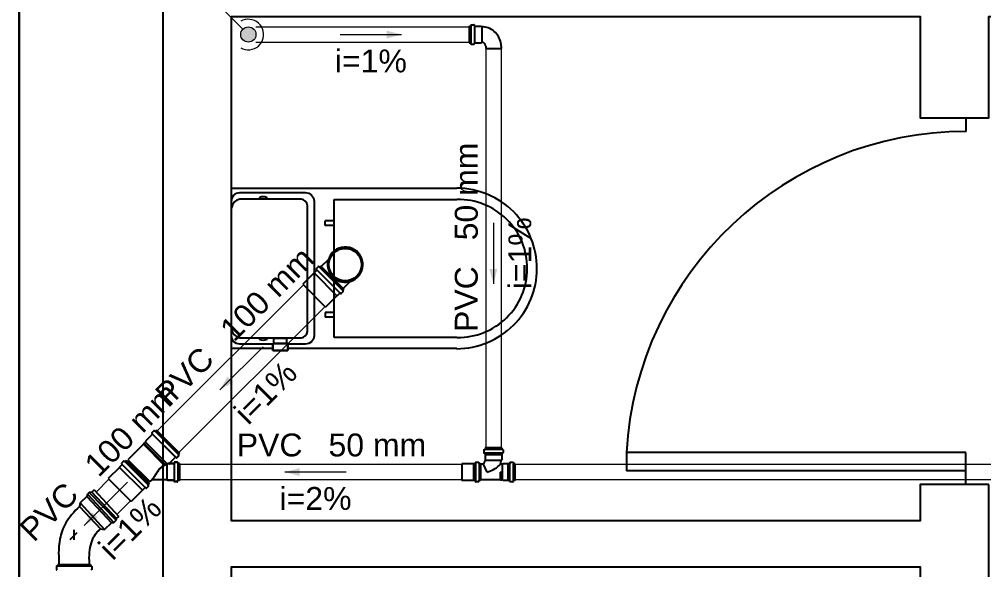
# Model space of a CAD drawing. Header units: millimetres. Extents: x -823 to -490, y -63 to 119.
# Drawn here: x -793.846 to -789.627, y 81.523 to 83.933 of the extents above; entities that cross this region are included whole.
import ezdxf

# ---------------------------------------------------------------- set-up
doc = ezdxf.new("R2010")
doc.units = ezdxf.units.MM
doc.header["$LTSCALE"] = 0.2
doc.header["$MEASUREMENT"] = 0
for name, color, linetype, lineweight in [('CV-Colunas', 1, 'Continuous', 5), ('CV-Condutos', 1, 'Continuous', 5), ('CV-Indicação coluna', 5, 'Continuous', 5), ('CV-Sentido conduto', 9, 'Continuous', 5), ('CV-Textos conduto', 7, 'Continuous', 5), ('DI-Detalhes', 1, 'Continuous', 30), ('TQ-Condutos', 5, 'Continuous', 5), ('TQ-Sentido conduto', 9, 'Continuous', 5), ('TQ-Textos conduto', 7, 'Continuous', 5)]:
    doc.layers.add(name, color=color, linetype=linetype, lineweight=lineweight)
doc.layers.add('Simbolos', color=5, linetype='Continuous')
doc.layers.add('Simbolos_int', color=2, linetype='Continuous')
doc.styles.add('Arial', font='arial.ttf')

msp = doc.modelspace()

# ---------------------------------------------------------------- hatches: boundary and pattern name
at = {"layer": 'CV-Colunas', "linetype": 'Continuous'}
msp.add_hatch(color=256, dxfattribs=at).paths.add_polyline_path([(-792.8106, 83.8662), (-792.8107, 83.8691), (-792.8111, 83.872), (-792.8117, 83.8749), (-792.8126, 83.8776), (-792.8137, 83.8803), (-792.8151, 83.8829), (-792.8167, 83.8854), (-792.8184, 83.8877), (-792.8204, 83.8898), (-792.8225, 83.8918), (-792.8249, 83.8936), (-792.8273, 83.8951), (-792.8299, 83.8965), (-792.8326, 83.8976), (-792.8354, 83.8985), (-792.8382, 83.8991), (-792.8411, 83.8995), (-792.844, 83.8996), (-792.8469, 83.8995), (-792.8498, 83.8991), (-792.8527, 83.8985), (-792.8554, 83.8976), (-792.8581, 83.8965), (-792.8607, 83.8951), (-792.8632, 83.8936), (-792.8655, 83.8918), (-792.8676, 83.8898), (-792.8696, 83.8877), (-792.8714, 83.8854), (-792.8729, 83.8829), (-792.8743, 83.8803), (-792.8754, 83.8776), (-792.8763, 83.8749), (-792.8769, 83.872), (-792.8773, 83.8691), (-792.8774, 83.8662), (-792.8773, 83.8633), (-792.8769, 83.8604), (-792.8763, 83.8576), (-792.8754, 83.8548), (-792.8743, 83.8521), (-792.8729, 83.8495), (-792.8714, 83.8471), (-792.8696, 83.8447), (-792.8676, 83.8426), (-792.8655, 83.8406), (-792.8632, 83.8389), (-792.8607, 83.8373), (-792.8581, 83.8359), (-792.8554, 83.8348), (-792.8527, 83.8339), (-792.8498, 83.8333), (-792.8469, 83.8329), (-792.844, 83.8328), (-792.8411, 83.8329), (-792.8382, 83.8333), (-792.8354, 83.8339), (-792.8326, 83.8348), (-792.8299, 83.8359), (-792.8273, 83.8373), (-792.8249, 83.8389), (-792.8225, 83.8406), (-792.8204, 83.8426), (-792.8184, 83.8447), (-792.8167, 83.8471), (-792.8151, 83.8495), (-792.8137, 83.8521), (-792.8126, 83.8548), (-792.8117, 83.8576), (-792.8111, 83.8604), (-792.8107, 83.8633)])
at = {"layer": 'CV-Sentido conduto', "linetype": 'Continuous'}
for points in [[(-792.1743, 83.8662), (-792.2389, 83.8835), (-792.2389, 83.8489)], [(-791.7719, 82.7747), (-791.7546, 82.8392), (-791.7892, 82.8392)]]:
    msp.add_hatch(color=256, dxfattribs=at).paths.add_polyline_path(points)
at = {"layer": 'TQ-Sentido conduto', "linetype": 'Continuous'}
for points in [[(-792.9688, 82.31), (-792.911, 82.3434), (-792.9354, 82.3679)], [(-792.6838, 81.9504), (-792.6192, 81.9331), (-792.6192, 81.9677)], [(-793.5619, 81.7169), (-793.5041, 81.7503), (-793.5285, 81.7748)]]:
    msp.add_hatch(color=256, dxfattribs=at).paths.add_polyline_path(points)

# ---------------------------------------------------------------- linework, layer by layer
for p, q in [((-789.7042, 83.5021), (-789.7042, 83.4419)), ((-792.9179, 83.1891), (-792.9159, 83.1921)), ((-792.9179, 83.1861), (-792.9179, 83.1891)), ((-792.9179, 83.17), (-792.9179, 83.1861)), ((-792.9179, 82.8409), (-792.9179, 83.17)), ((-792.9159, 83.1921), (-792.9139, 83.1931)), ((-792.9139, 83.1931), (-792.9108, 83.1931)), ((-792.9108, 83.1931), (-791.9316, 83.1931)), ((-792.9078, 83.163), (-792.8958, 83.172)), ((-792.8958, 83.172), (-792.8807, 83.174)), ((-792.8807, 83.174), (-792.5948, 83.174)), ((-792.5948, 83.174), (-792.5797, 83.172)), ((-792.5797, 83.172), (-792.5677, 83.163)), ((-792.9179, 83.1359), (-792.9149, 83.151)), ((-792.9149, 83.151), (-792.9078, 83.163)), ((-792.9048, 83.1329), (-792.9139, 83.1209)), ((-792.8948, 83.1409), (-792.9048, 83.1329)), ((-792.8807, 83.1449), (-792.8948, 83.1409)), ((-792.6129, 83.1449), (-792.8807, 83.1449)), ((-792.7965, 83.151), (-792.7965, 83.15)), ((-792.7955, 83.151), (-792.7965, 83.151)), ((-792.7965, 83.15), (-792.7965, 83.1449)), ((-792.7874, 83.155), (-792.7955, 83.151)), ((-792.7784, 83.156), (-792.7874, 83.155)), ((-792.7714, 83.155), (-792.7784, 83.156)), ((-792.7623, 83.151), (-792.7714, 83.155)), ((-792.7623, 83.15), (-792.7623, 83.151)), ((-792.7623, 83.1449), (-792.7623, 83.15)), ((-792.6028, 83.1429), (-792.6129, 83.1449)), ((-792.5948, 83.1359), (-792.6028, 83.1429)), ((-792.5878, 83.1279), (-792.5948, 83.1359)), ((-792.5858, 83.1168), (-792.5878, 83.1279)), ((-792.5677, 83.163), (-792.5587, 83.151)), ((-792.5587, 83.151), (-792.5567, 83.1359)), ((-792.5567, 83.1359), (-792.5567, 82.8409)), ((-792.4684, 83.1439), (-791.9316, 83.1439)), ((-792.4684, 82.5399), (-792.4684, 83.1439)), ((-792.9139, 83.1209), (-792.9179, 83.1068)), ((-792.5858, 82.8409), (-792.5858, 83.1168)), ((-792.5085, 83.0306), (-792.5085, 83.0506)), ((-792.4684, 83.0506), (-792.5085, 83.0506)), ((-792.4684, 83.0306), (-792.5085, 83.0306)), ((-792.9179, 82.5138), (-792.9179, 82.8409)), ((-792.5858, 82.566), (-792.5858, 82.8409)), ((-792.5567, 82.8409), (-792.5567, 82.5469)), ((-792.4684, 82.6493), (-792.5085, 82.6493)), ((-792.5085, 82.6493), (-792.5085, 82.6292)), ((-792.4684, 82.6292), (-792.5085, 82.6292)), ((-792.9179, 82.576), (-792.9139, 82.562)), ((-792.9149, 82.5319), (-792.9179, 82.5469)), ((-792.9139, 82.562), (-792.9048, 82.551)), ((-792.9048, 82.551), (-792.8948, 82.5429)), ((-792.8948, 82.5429), (-792.8807, 82.5379)), ((-792.8807, 82.5379), (-792.6129, 82.5379)), ((-792.7965, 82.5379), (-792.7965, 82.5349)), ((-792.7623, 82.5349), (-792.7623, 82.5379)), ((-792.6129, 82.5379), (-792.6028, 82.5409)), ((-792.6028, 82.5409), (-792.5948, 82.5469)), ((-792.5948, 82.5469), (-792.5878, 82.555)), ((-792.5878, 82.555), (-792.5858, 82.566)), ((-792.5567, 82.5469), (-792.5587, 82.5319)), ((-791.9316, 82.5399), (-792.4684, 82.5399)), ((-792.9179, 82.4958), (-792.9179, 82.5138)), ((-792.9179, 82.4948), (-792.9179, 82.4958)), ((-792.9159, 82.4918), (-792.9179, 82.4948)), ((-792.9078, 82.5209), (-792.9149, 82.5319)), ((-792.8958, 82.5128), (-792.9078, 82.5209)), ((-792.8807, 82.5098), (-792.8958, 82.5128)), ((-792.7373, 82.5098), (-792.8807, 82.5098)), ((-792.7965, 82.5349), (-792.7965, 82.5329)), ((-792.7965, 82.5329), (-792.7955, 82.5329)), ((-792.7955, 82.5329), (-792.7874, 82.5289)), ((-792.7874, 82.5289), (-792.7784, 82.5279)), ((-792.7784, 82.5279), (-792.7714, 82.5289)), ((-792.7714, 82.5289), (-792.7623, 82.5329)), ((-792.7623, 82.5329), (-792.7623, 82.5349)), ((-792.7373, 82.5128), (-792.672, 82.5128)), ((-792.7373, 82.4908), (-792.7373, 82.5128)), ((-792.7333, 82.5349), (-792.7333, 82.5128)), ((-792.6761, 82.5349), (-792.7333, 82.5349)), ((-792.6761, 82.5128), (-792.6761, 82.5349)), ((-792.672, 82.5128), (-792.672, 82.4908)), ((-792.5948, 82.5098), (-792.672, 82.5098)), ((-792.5797, 82.5128), (-792.5948, 82.5098)), ((-792.5677, 82.5209), (-792.5797, 82.5128)), ((-792.5587, 82.5319), (-792.5677, 82.5209)), ((-792.9139, 82.4908), (-792.9159, 82.4918)), ((-792.9108, 82.4908), (-792.9139, 82.4908)), ((-792.7373, 82.4908), (-792.9108, 82.4908)), ((-792.7373, 82.4827), (-792.7373, 82.4908)), ((-792.672, 82.4827), (-792.7373, 82.4827)), ((-791.9316, 82.4908), (-792.672, 82.4908)), ((-792.672, 82.4908), (-792.672, 82.4827)), ((-789.7042, 82.0362), (-791.1901, 82.0362)), ((-791.1901, 82.0362), (-791.1901, 81.956)), ((-789.7042, 81.8958), (-789.7042, 82.0362)), ((-789.7042, 81.956), (-791.1901, 81.956))]:
    msp.add_line(p, q)
at = {"color": 7}
for p, q in [((-792.7373, 82.5128), (-792.7373, 82.4908)), ((-792.672, 82.5128), (-792.7373, 82.5128)), ((-792.7333, 82.5349), (-792.7333, 82.5128)), ((-792.6761, 82.5349), (-792.7333, 82.5349)), ((-792.7333, 82.5128), (-792.6761, 82.5128)), ((-792.6761, 82.5128), (-792.6761, 82.5349)), ((-792.672, 82.4908), (-792.672, 82.5128)), ((-792.7373, 82.4908), (-792.7373, 82.4827)), ((-792.7373, 82.4827), (-792.672, 82.4827)), ((-792.672, 82.4827), (-792.672, 82.4908))]:
    msp.add_line(p, q, dxfattribs=at)
for points in [[(-786.2908, 86.0336), (-786.2908, 87.5596), (-793.2189, 87.5596), (-793.2189, 67.4396)], [(-789.6038, 81.8958), (-789.9048, 81.8958), (-789.9048, 81.7362), (-792.9179, 81.7362), (-792.9179, 83.9456), (-789.9048, 83.9456), (-789.9048, 83.5021), (-789.6048, 83.5021), (-789.6048, 83.9456), (-786.5918, 83.9456), (-786.5918, 78.8586), (-786.2908, 78.8586), (-786.2908, 84.3068), (-786.5918, 84.3068), (-786.5918, 84.2466)], [(-786.2908, 76.4005), (-786.2908, 77.1319), (-786.5918, 77.1319), (-786.5918, 76.9172), (-789.6038, 76.9172), (-789.6038, 77.0697), (-789.9048, 77.0697), (-789.9048, 76.9172), (-792.9169, 76.9172), (-792.9169, 79.1255), (-789.9048, 79.1255), (-789.9048, 78.676), (-789.6038, 78.676), (-789.6028, 79.4857), (-789.9048, 79.4857), (-789.9048, 79.3262), (-792.9169, 79.3262), (-792.9179, 81.5356), (-789.9048, 81.5356), (-789.9048, 81.0931), (-789.6038, 81.0931), (-789.6048, 81.8958)]]:
    msp.add_lwpolyline(points)
for centre, radius, start, end in [((-789.7021, 81.952), 1.49, 90.065, 176.753), ((-791.9326, 82.8419), 0.3514, 44.7762, 89.7762), ((-791.9256, 82.8419), 0.3021, 45.3515, 90.9397), ((-791.9326, 82.8419), 0.3514, 359.776, 44.7762), ((-791.9256, 82.8419), 0.3021, 359.763, 45.3515), ((-791.9256, 82.8419), 0.3021, 314.412, 359.763), ((-791.9326, 82.8419), 0.3514, 315, 359.776), ((-791.9256, 82.8419), 0.3021, 269.06, 314.412), ((-791.9326, 82.8419), 0.3514, 270.224, 315)]:
    msp.add_arc(centre, radius, start, end)
at = {"layer": 'CV-Colunas'}
msp.add_circle((-792.844, 83.8662), 0.0334, dxfattribs=at)
at = {"layer": 'CV-Condutos'}
for p, q in [((-792.8106, 83.8996), (-791.878, 83.8996)), ((-792.8106, 83.8328), (-791.878, 83.8328)), ((-791.8053, 83.8053), (-791.8053, 82.0565)), ((-791.7385, 83.8053), (-791.7385, 82.0565))]:
    msp.add_line(p, q, dxfattribs=at)
msp.add_lwpolyline([(-792.8774, 83.8084), (-792.8681, 83.8039), (-792.8582, 83.8009), (-792.8479, 83.7995), (-792.8375, 83.7997), (-792.8274, 83.8015), (-792.8176, 83.8049), (-792.8084, 83.8097), (-792.8001, 83.8159), (-792.7928, 83.8233), (-792.7868, 83.8317), (-792.7822, 83.8409), (-792.779, 83.8508), (-792.7774, 83.861), (-792.7774, 83.8714), (-792.779, 83.8816), (-792.7822, 83.8915), (-792.7868, 83.9007), (-792.7928, 83.9092), (-792.8001, 83.9166), (-792.8084, 83.9227), (-792.8176, 83.9276), (-792.8274, 83.9309), (-792.8375, 83.9327), (-792.8479, 83.9329), (-792.8582, 83.9315), (-792.8681, 83.9285), (-792.8774, 83.9241)], dxfattribs=at)
at = {"layer": 'CV-Indicação coluna'}
msp.add_line((-793.7782, 84.8004), (-792.8676, 83.8898), dxfattribs=at)
at = {"layer": 'CV-Sentido conduto'}
for points in [[(-792.4416, 83.8662), (-792.1743, 83.8662)], [(-791.7719, 83.0419), (-791.7719, 82.7747)]]:
    msp.add_lwpolyline(points, dxfattribs=at)
at = {"layer": 'DI-Detalhes'}
msp.add_lwpolyline([(-793.8462, 84.4637), (-786.1953, 84.4637), (-786.1953, 77.6404), (-793.8462, 77.6404), (-793.8462, 84.4637)], dxfattribs=at)
at = {"layer": 'Simbolos'}
for p, q in [((-791.878, 83.9028), (-791.878, 83.8297)), ((-791.878, 83.9028), (-791.8722, 83.9028)), ((-791.8698, 83.9077), (-791.8709, 83.9037)), ((-791.8685, 83.9087), (-791.8568, 83.9087)), ((-791.8555, 83.9075), (-791.8552, 83.904)), ((-791.8538, 83.9028), (-791.8259, 83.9028)), ((-791.8259, 83.9028), (-791.8232, 83.9001)), ((-791.878, 83.8297), (-791.8722, 83.8297)), ((-791.8698, 83.8247), (-791.8709, 83.8287)), ((-791.8685, 83.8237), (-791.8568, 83.8237)), ((-791.8555, 83.8249), (-791.8552, 83.8285)), ((-791.8538, 83.8297), (-791.8259, 83.8297)), ((-791.8259, 83.8297), (-791.8232, 83.8323)), ((-791.8057, 83.8146), (-791.8057, 83.8053)), ((-791.738, 83.8146), (-791.738, 83.8053)), ((-792.494, 82.8808), (-792.5249, 82.8499)), ((-792.545, 82.8344), (-792.5565, 82.823)), ((-792.5472, 82.8389), (-792.545, 82.8362)), ((-792.5382, 82.8496), (-792.5471, 82.8407)), ((-792.5366, 82.8498), (-792.5331, 82.8478)), ((-792.5272, 82.8522), (-792.5314, 82.848)), ((-792.5272, 82.8522), (-792.4266, 82.7516)), ((-792.5565, 82.8225), (-792.6059, 82.7731)), ((-792.5565, 82.823), (-792.5565, 82.8225)), ((-792.4266, 82.7516), (-792.4308, 82.7474)), ((-792.398, 82.7848), (-792.4289, 82.7539)), ((-792.4563, 82.7224), (-792.5058, 82.6729)), ((-792.4558, 82.7224), (-792.4563, 82.7224)), ((-792.4444, 82.7338), (-792.4558, 82.7224)), ((-792.44, 82.7317), (-792.4426, 82.7339)), ((-792.4292, 82.7407), (-792.4382, 82.7318)), ((-792.429, 82.7423), (-792.431, 82.7458)), ((-793.2638, 82.1162), (-793.2939, 82.0861)), ((-793.2638, 82.1157), (-793.2939, 82.0856)), ((-793.2659, 82.1206), (-793.2637, 82.118)), ((-793.2659, 82.1201), (-793.2637, 82.1175)), ((-793.2569, 82.1313), (-793.2658, 82.1224)), ((-793.2569, 82.1309), (-793.2658, 82.1219)), ((-793.2553, 82.1316), (-793.2518, 82.1295)), ((-793.2553, 82.1311), (-793.2518, 82.1291)), ((-793.246, 82.134), (-793.2502, 82.1298)), ((-793.246, 82.1335), (-793.2502, 82.1293)), ((-793.246, 82.134), (-793.1454, 82.0333)), ((-793.246, 82.1335), (-793.1454, 82.0329)), ((-793.3027, 82.0726), (-793.3707, 82.0046)), ((-793.3027, 82.0721), (-793.3707, 82.0041)), ((-793.3012, 82.0769), (-793.304, 82.0741)), ((-793.3012, 82.0764), (-793.304, 82.0736)), ((-793.3027, 82.0726), (-793.304, 82.0741)), ((-793.3027, 82.0721), (-793.304, 82.0736)), ((-793.2997, 82.0756), (-793.3012, 82.0769)), ((-793.2997, 82.0751), (-793.3012, 82.0764)), ((-793.2939, 82.0815), (-793.2997, 82.0756)), ((-793.2939, 82.081), (-793.2997, 82.0751)), ((-793.2939, 82.0861), (-793.2939, 82.0815)), ((-793.2939, 82.0856), (-793.2939, 82.081)), ((-793.1454, 82.0333), (-793.1496, 82.0291)), ((-793.1454, 82.0329), (-793.1496, 82.0287)), ((-791.8144, 82.0471), (-791.8144, 82.0354)), ((-791.8134, 82.0484), (-791.8094, 82.0494)), ((-791.8131, 82.034), (-791.8096, 82.0337)), ((-791.7353, 82.0565), (-791.8084, 82.0565)), ((-791.8084, 82.0565), (-791.8084, 82.0507)), ((-791.8084, 82.0324), (-791.8084, 82.0261)), ((-791.7353, 82.0565), (-791.7353, 82.0507)), ((-791.7353, 82.0324), (-791.7353, 82.0261)), ((-791.7304, 82.0484), (-791.7343, 82.0494)), ((-791.7306, 82.034), (-791.7341, 82.0337)), ((-791.7294, 82.0471), (-791.7294, 82.0354)), ((-793.3987, 81.9874), (-793.3964, 81.9847)), ((-793.3897, 81.9981), (-793.3986, 81.9892)), ((-793.388, 81.9983), (-793.3845, 81.9963)), ((-793.3787, 82.0007), (-793.3829, 81.9965)), ((-793.3787, 82.0007), (-793.2781, 81.9001)), ((-793.3707, 82.0046), (-793.2748, 81.9086)), ((-793.3707, 82.0041), (-793.2748, 81.9081)), ((-793.1632, 82.0155), (-793.189, 81.9897)), ((-793.1632, 82.0151), (-793.189, 81.9893)), ((-793.1695, 81.9874), (-793.188, 81.9874)), ((-793.1695, 81.987), (-793.188, 81.987)), ((-793.1679, 81.9922), (-793.1682, 81.9887)), ((-793.1679, 81.9917), (-793.1682, 81.9882)), ((-793.1548, 81.9934), (-793.1665, 81.9934)), ((-793.1548, 81.9929), (-793.1665, 81.9929)), ((-793.1587, 82.0134), (-793.1614, 82.0156)), ((-793.1587, 82.0129), (-793.1614, 82.0151)), ((-793.148, 82.0224), (-793.1569, 82.0135)), ((-793.148, 82.0219), (-793.1569, 82.013)), ((-793.1535, 81.9924), (-793.1525, 81.9884)), ((-793.1535, 81.9919), (-793.1525, 81.988)), ((-793.1454, 81.9874), (-793.1512, 81.9874)), ((-793.1454, 81.987), (-793.1512, 81.987)), ((-793.1478, 82.024), (-793.1498, 82.0275)), ((-793.1478, 82.0236), (-793.1498, 82.0271)), ((-793.1454, 81.9874), (-793.1454, 81.9144)), ((-793.1454, 81.987), (-793.1454, 81.9139)), ((-791.8585, 81.9867), (-791.9107, 81.9867)), ((-791.8583, 81.987), (-791.8585, 81.9867)), ((-791.852, 81.987), (-791.8583, 81.987)), ((-791.8504, 81.9917), (-791.8507, 81.9882)), ((-791.8373, 81.9929), (-791.849, 81.9929)), ((-791.836, 81.9919), (-791.835, 81.988)), ((-791.8279, 81.987), (-791.8337, 81.987)), ((-791.8279, 81.987), (-791.8279, 81.9139)), ((-791.8084, 82.0261), (-791.8081, 82.0259)), ((-791.8081, 82.0259), (-791.8081, 82.0034)), ((-791.8081, 82.0034), (-791.8069, 82.0022)), ((-791.7356, 82.0034), (-791.7374, 82.0016)), ((-791.7353, 82.0261), (-791.7356, 82.0259)), ((-791.7356, 82.0259), (-791.7356, 82.0034)), ((-791.73, 81.9867), (-791.7324, 81.9843)), ((-791.7075, 81.9867), (-791.73, 81.9867)), ((-791.7073, 81.987), (-791.7075, 81.9867)), ((-791.701, 81.987), (-791.7073, 81.987)), ((-791.6994, 81.9917), (-791.6997, 81.9882)), ((-791.6863, 81.9929), (-791.698, 81.9929)), ((-791.685, 81.9919), (-791.684, 81.988)), ((-791.6769, 81.987), (-791.6827, 81.987)), ((-791.6769, 81.9139), (-791.6769, 81.987)), ((-793.4079, 81.9711), (-793.4574, 81.9216)), ((-793.3965, 81.9829), (-793.4079, 81.9715)), ((-793.4079, 81.9715), (-793.4079, 81.9711)), ((-791.8156, 81.9843), (-791.8279, 81.9843)), ((-791.7994, 81.9504), (-791.8156, 81.9843)), ((-791.7324, 81.9843), (-791.7397, 81.9843)), ((-793.2663, 81.917), (-793.2748, 81.9086)), ((-793.2663, 81.9166), (-793.2748, 81.9081)), ((-793.2009, 81.917), (-793.2663, 81.917)), ((-793.2009, 81.9166), (-793.2663, 81.9166)), ((-793.1982, 81.9144), (-793.2009, 81.917)), ((-793.1982, 81.9139), (-793.2009, 81.9166)), ((-793.1695, 81.9144), (-793.1982, 81.9144)), ((-793.1695, 81.9139), (-793.1982, 81.9139)), ((-793.1679, 81.9096), (-793.1682, 81.9131)), ((-793.1679, 81.9091), (-793.1682, 81.9127)), ((-793.1548, 81.9084), (-793.1665, 81.9084)), ((-793.1548, 81.9079), (-793.1665, 81.9079)), ((-793.1535, 81.9094), (-793.1525, 81.9134)), ((-793.1535, 81.9089), (-793.1525, 81.9129)), ((-793.1454, 81.9144), (-793.1512, 81.9144)), ((-793.1454, 81.9139), (-793.1512, 81.9139)), ((-791.8585, 81.9142), (-791.9107, 81.9142)), ((-791.8583, 81.9139), (-791.8585, 81.9142)), ((-791.852, 81.9139), (-791.8583, 81.9139)), ((-791.8504, 81.9092), (-791.8507, 81.9127)), ((-791.8373, 81.9079), (-791.849, 81.9079)), ((-791.836, 81.9089), (-791.835, 81.9129)), ((-791.8279, 81.9139), (-791.8337, 81.9139)), ((-791.7401, 81.9166), (-791.8279, 81.9166)), ((-791.7401, 81.9166), (-791.74, 81.9146)), ((-791.736, 81.9146), (-791.74, 81.9146)), ((-791.7359, 81.9166), (-791.736, 81.9146)), ((-791.7324, 81.9166), (-791.7359, 81.9166)), ((-791.73, 81.9142), (-791.7324, 81.9166)), ((-791.7075, 81.9142), (-791.73, 81.9142)), ((-791.7073, 81.9139), (-791.7075, 81.9142)), ((-791.701, 81.9139), (-791.7073, 81.9139)), ((-791.6994, 81.9092), (-791.6997, 81.9127)), ((-791.6863, 81.9079), (-791.698, 81.9079)), ((-791.685, 81.9089), (-791.684, 81.9129)), ((-791.6769, 81.9139), (-791.6827, 81.9139)), ((-793.54, 81.8615), (-793.5479, 81.8542)), ((-793.5291, 81.8629), (-793.54, 81.8615)), ((-793.5191, 81.8723), (-793.5291, 81.8629)), ((-793.5191, 81.8723), (-793.4104, 81.7559)), ((-793.3078, 81.8709), (-793.3572, 81.8215)), ((-793.3073, 81.8709), (-793.3078, 81.8709)), ((-793.2959, 81.8823), (-793.3073, 81.8709)), ((-793.2915, 81.8802), (-793.2941, 81.8824)), ((-793.2807, 81.8892), (-793.2896, 81.8803)), ((-793.2805, 81.8908), (-793.2825, 81.8943)), ((-793.2781, 81.9001), (-793.2823, 81.8959)), ((-793.5506, 81.8438), (-793.5804, 81.816)), ((-793.5479, 81.8542), (-793.5506, 81.8438)), ((-793.6011, 81.7816), (-793.6096, 81.7726)), ((-793.5921, 81.7903), (-793.6011, 81.7816)), ((-793.5823, 81.799), (-793.5921, 81.7903)), ((-793.5804, 81.816), (-793.5823, 81.799)), ((-793.6366, 81.7371), (-793.6421, 81.7281)), ((-793.6309, 81.7458), (-793.6366, 81.7371)), ((-793.6243, 81.7548), (-793.6309, 81.7458)), ((-793.6172, 81.7638), (-793.6243, 81.7548)), ((-793.6096, 81.7726), (-793.6172, 81.7638)), ((-793.433, 81.7292), (-793.4224, 81.7393)), ((-793.4224, 81.7393), (-793.4202, 81.7466)), ((-793.4202, 81.7466), (-793.4104, 81.7559)), ((-793.6587, 81.6926), (-793.6617, 81.6839)), ((-793.6552, 81.7013), (-793.6587, 81.6926)), ((-793.6513, 81.7103), (-793.6552, 81.7013)), ((-793.647, 81.7191), (-793.6513, 81.7103)), ((-793.6421, 81.7281), (-793.647, 81.7191)), ((-793.5053, 81.6882), (-793.5015, 81.6923)), ((-793.5015, 81.6923), (-793.4977, 81.6956)), ((-793.4977, 81.6956), (-793.4958, 81.6975)), ((-793.4958, 81.6975), (-793.4936, 81.6991)), ((-793.4936, 81.6991), (-793.4903, 81.7016)), ((-793.4903, 81.7016), (-793.4737, 81.6989)), ((-793.4737, 81.6989), (-793.4423, 81.7278)), ((-793.4423, 81.7278), (-793.433, 81.7292)), ((-793.6683, 81.6582), (-793.671, 81.6416)), ((-793.6664, 81.6667), (-793.6683, 81.6582)), ((-793.6642, 81.6751), (-793.6664, 81.6667)), ((-793.6617, 81.6839), (-793.6642, 81.6751)), ((-793.5277, 81.6489), (-793.5245, 81.6574)), ((-793.5245, 81.6574), (-793.5209, 81.6648)), ((-793.5209, 81.6648), (-793.5171, 81.6719)), ((-793.5171, 81.6719), (-793.5133, 81.6779)), ((-793.5133, 81.6779), (-793.5094, 81.6836)), ((-793.5094, 81.6836), (-793.5053, 81.6882)), ((-793.6737, 81.6102), (-793.674, 81.5957)), ((-793.6729, 81.6257), (-793.6737, 81.6102)), ((-793.671, 81.6416), (-793.6729, 81.6257)), ((-793.5389, 81.5987), (-793.5375, 81.6099)), ((-793.5375, 81.6099), (-793.5356, 81.6206)), ((-793.5356, 81.6206), (-793.5335, 81.6307)), ((-793.5335, 81.6307), (-793.5307, 81.6402)), ((-793.5307, 81.6402), (-793.5277, 81.6489)), ((-793.674, 81.5957), (-793.6737, 81.5818)), ((-793.6737, 81.5818), (-793.6732, 81.569)), ((-793.6732, 81.569), (-793.6735, 81.5463)), ((-793.54, 81.5744), (-793.5397, 81.587)), ((-793.5395, 81.5616), (-793.54, 81.5744)), ((-793.5397, 81.587), (-793.5389, 81.5987)), ((-793.6835, 81.5368), (-793.6835, 81.5241)), ((-793.6825, 81.5381), (-793.6786, 81.5391)), ((-793.6776, 81.5463), (-793.6776, 81.5404)), ((-793.6776, 81.5463), (-793.5353, 81.5463)), ((-793.6735, 81.5463), (-793.5395, 81.5463)), ((-793.5395, 81.5463), (-793.5395, 81.5616)), ((-793.5395, 81.5482), (-793.5395, 81.5548)), ((-793.5353, 81.5463), (-793.5353, 81.5404)), ((-793.5305, 81.5381), (-793.5344, 81.5391)), ((-793.5295, 81.5368), (-793.5295, 81.5241))]:
    msp.add_line(p, q, dxfattribs=at)
for points in [[(-791.8722, 83.9028), (-791.872, 83.9028), (-791.8718, 83.9028), (-791.8716, 83.9029), (-791.8714, 83.903), (-791.8713, 83.9031), (-791.8711, 83.9032), (-791.871, 83.9034), (-791.8709, 83.9036), (-791.8709, 83.9037)], [(-791.8685, 83.9087), (-791.8687, 83.9087), (-791.8689, 83.9086), (-791.8691, 83.9086), (-791.8692, 83.9085), (-791.8694, 83.9084), (-791.8695, 83.9082), (-791.8696, 83.9081), (-791.8697, 83.9079), (-791.8698, 83.9077)], [(-791.8555, 83.9075), (-791.8555, 83.9077), (-791.8556, 83.9079), (-791.8557, 83.9081), (-791.8558, 83.9083), (-791.856, 83.9084), (-791.8562, 83.9085), (-791.8564, 83.9086), (-791.8566, 83.9087), (-791.8568, 83.9087)], [(-791.8552, 83.904), (-791.8551, 83.9038), (-791.855, 83.9036), (-791.8549, 83.9034), (-791.8548, 83.9032), (-791.8546, 83.903), (-791.8545, 83.9029), (-791.8543, 83.9028), (-791.854, 83.9028), (-791.8538, 83.9028)], [(-791.738, 83.8146), (-791.7383, 83.8221), (-791.7393, 83.8295), (-791.7409, 83.8368), (-791.7432, 83.8439), (-791.746, 83.8508), (-791.7494, 83.8574), (-791.7535, 83.8636), (-791.758, 83.8696), (-791.763, 83.8751), (-791.7685, 83.8801), (-791.7744, 83.8846), (-791.7807, 83.8886), (-791.7873, 83.8921), (-791.7942, 83.8949), (-791.8013, 83.8972), (-791.8086, 83.8988), (-791.816, 83.8998), (-791.8234, 83.9001)], [(-791.8709, 83.8287), (-791.8709, 83.8289), (-791.871, 83.829), (-791.8711, 83.8292), (-791.8713, 83.8293), (-791.8714, 83.8295), (-791.8716, 83.8295), (-791.8718, 83.8296), (-791.872, 83.8297), (-791.8722, 83.8297)], [(-791.8698, 83.8247), (-791.8697, 83.8245), (-791.8696, 83.8244), (-791.8695, 83.8242), (-791.8694, 83.8241), (-791.8692, 83.8239), (-791.8691, 83.8239), (-791.8689, 83.8238), (-791.8687, 83.8237), (-791.8685, 83.8237)], [(-791.8568, 83.8237), (-791.8566, 83.8237), (-791.8564, 83.8238), (-791.8562, 83.8239), (-791.856, 83.824), (-791.8558, 83.8242), (-791.8557, 83.8243), (-791.8556, 83.8245), (-791.8555, 83.8247), (-791.8555, 83.8249)], [(-791.8538, 83.8297), (-791.854, 83.8297), (-791.8543, 83.8296), (-791.8545, 83.8295), (-791.8546, 83.8294), (-791.8548, 83.8292), (-791.8549, 83.8291), (-791.855, 83.8289), (-791.8551, 83.8287), (-791.8552, 83.8285)], [(-791.8057, 83.8146), (-791.8058, 83.8162), (-791.806, 83.8177), (-791.8063, 83.8192), (-791.8068, 83.8207), (-791.8074, 83.8221), (-791.8081, 83.8235), (-791.8089, 83.8248), (-791.8099, 83.826), (-791.8109, 83.8272), (-791.8121, 83.8282), (-791.8133, 83.8291), (-791.8146, 83.83), (-791.816, 83.8307), (-791.8174, 83.8313), (-791.8189, 83.8317), (-791.8204, 83.8321), (-791.8219, 83.8323), (-791.8234, 83.8323)], [(-792.398, 82.7849), (-792.387, 82.7891), (-792.3768, 82.795), (-792.3677, 82.8023), (-792.3597, 82.811), (-792.3532, 82.8207), (-792.3482, 82.8314), (-792.3449, 82.8427), (-792.3433, 82.8544), (-792.3436, 82.8661), (-792.3456, 82.8777), (-792.3494, 82.8888), (-792.3548, 82.8993), (-792.3618, 82.9088), (-792.3701, 82.9171), (-792.3796, 82.924), (-792.39, 82.9294), (-792.4012, 82.9332), (-792.4127, 82.9353), (-792.4245, 82.9355), (-792.4362, 82.934), (-792.4474, 82.9307), (-792.4581, 82.9257), (-792.4679, 82.9191), (-792.4765, 82.9112), (-792.4839, 82.902), (-792.4897, 82.8918), (-792.494, 82.8808)], [(-792.494, 82.8808), (-792.4961, 82.8719), (-792.4972, 82.8627), (-792.4971, 82.8535), (-792.4959, 82.8443), (-792.4937, 82.8354), (-792.4904, 82.8268), (-792.4861, 82.8186), (-792.4808, 82.811), (-792.4747, 82.8041), (-792.4678, 82.798), (-792.4602, 82.7928), (-792.4521, 82.7885), (-792.4435, 82.7852), (-792.4345, 82.7829), (-792.4254, 82.7817), (-792.4161, 82.7817), (-792.407, 82.7827), (-792.398, 82.7849)], [(-792.5471, 82.8407), (-792.5472, 82.8405), (-792.5474, 82.8403), (-792.5474, 82.8401), (-792.5475, 82.8399), (-792.5475, 82.8397), (-792.5475, 82.8395), (-792.5474, 82.8393), (-792.5473, 82.8391), (-792.5472, 82.8389)], [(-792.545, 82.8344), (-792.5449, 82.8346), (-792.5448, 82.8348), (-792.5447, 82.835), (-792.5447, 82.8352), (-792.5446, 82.8354), (-792.5447, 82.8356), (-792.5447, 82.8359), (-792.5448, 82.8361), (-792.545, 82.8362)], [(-792.5366, 82.8498), (-792.5367, 82.8499), (-792.5369, 82.85), (-792.5371, 82.85), (-792.5373, 82.85), (-792.5375, 82.85), (-792.5377, 82.8499), (-792.5379, 82.8498), (-792.538, 82.8497), (-792.5382, 82.8496)], [(-792.5331, 82.8478), (-792.5329, 82.8477), (-792.5327, 82.8477), (-792.5325, 82.8476), (-792.5323, 82.8476), (-792.5321, 82.8477), (-792.5319, 82.8477), (-792.5318, 82.8478), (-792.5316, 82.8479), (-792.5314, 82.848)], [(-792.4308, 82.7474), (-792.4309, 82.7473), (-792.4311, 82.7471), (-792.4311, 82.7469), (-792.4312, 82.7467), (-792.4312, 82.7465), (-792.4312, 82.7463), (-792.4312, 82.7462), (-792.4311, 82.746), (-792.431, 82.7458)], [(-792.4426, 82.7339), (-792.4428, 82.734), (-792.443, 82.7341), (-792.4432, 82.7342), (-792.4434, 82.7342), (-792.4436, 82.7342), (-792.4439, 82.7341), (-792.4441, 82.7341), (-792.4442, 82.734), (-792.4444, 82.7338)], [(-792.44, 82.7317), (-792.4398, 82.7315), (-792.4396, 82.7314), (-792.4394, 82.7314), (-792.4392, 82.7314), (-792.4389, 82.7314), (-792.4387, 82.7314), (-792.4385, 82.7315), (-792.4383, 82.7316), (-792.4382, 82.7318)], [(-792.4292, 82.7407), (-792.4291, 82.7408), (-792.429, 82.741), (-792.4289, 82.7412), (-792.4289, 82.7414), (-792.4288, 82.7415), (-792.4288, 82.7417), (-792.4289, 82.7419), (-792.4289, 82.7421), (-792.429, 82.7423)], [(-793.2658, 82.1224), (-793.266, 82.1222), (-793.2661, 82.1221), (-793.2662, 82.1218), (-793.2662, 82.1216), (-793.2662, 82.1214), (-793.2662, 82.1212), (-793.2661, 82.121), (-793.2661, 82.1208), (-793.2659, 82.1206)], [(-793.2658, 82.1219), (-793.266, 82.1218), (-793.2661, 82.1216), (-793.2662, 82.1214), (-793.2662, 82.1212), (-793.2662, 82.1209), (-793.2662, 82.1207), (-793.2661, 82.1205), (-793.2661, 82.1203), (-793.2659, 82.1201)], [(-793.2638, 82.1162), (-793.2636, 82.1163), (-793.2635, 82.1165), (-793.2634, 82.1167), (-793.2634, 82.1169), (-793.2634, 82.1172), (-793.2634, 82.1174), (-793.2635, 82.1176), (-793.2636, 82.1178), (-793.2637, 82.118)], [(-793.2638, 82.1157), (-793.2636, 82.1159), (-793.2635, 82.116), (-793.2634, 82.1163), (-793.2634, 82.1165), (-793.2634, 82.1167), (-793.2634, 82.1169), (-793.2635, 82.1171), (-793.2636, 82.1173), (-793.2637, 82.1175)], [(-793.2553, 82.1316), (-793.2555, 82.1316), (-793.2557, 82.1317), (-793.2558, 82.1317), (-793.256, 82.1317), (-793.2562, 82.1317), (-793.2564, 82.1317), (-793.2566, 82.1316), (-793.2568, 82.1315), (-793.2569, 82.1313)], [(-793.2553, 82.1311), (-793.2555, 82.1312), (-793.2557, 82.1312), (-793.2558, 82.1313), (-793.256, 82.1313), (-793.2562, 82.1312), (-793.2564, 82.1312), (-793.2566, 82.1311), (-793.2568, 82.131), (-793.2569, 82.1309)], [(-793.2518, 82.1295), (-793.2516, 82.1295), (-793.2514, 82.1294), (-793.2513, 82.1294), (-793.2511, 82.1294), (-793.2509, 82.1294), (-793.2507, 82.1294), (-793.2505, 82.1295), (-793.2503, 82.1296), (-793.2502, 82.1298)], [(-793.2518, 82.1291), (-793.2516, 82.129), (-793.2514, 82.1289), (-793.2513, 82.1289), (-793.2511, 82.1289), (-793.2509, 82.1289), (-793.2507, 82.129), (-793.2505, 82.129), (-793.2503, 82.1292), (-793.2502, 82.1293)], [(-793.1496, 82.0291), (-793.1497, 82.029), (-793.1498, 82.0288), (-793.1499, 82.0286), (-793.1499, 82.0285), (-793.15, 82.0283), (-793.15, 82.0281), (-793.1499, 82.0279), (-793.1499, 82.0277), (-793.1498, 82.0275)], [(-791.8134, 82.0483), (-791.8136, 82.0483), (-791.8137, 82.0482), (-791.8139, 82.0481), (-791.814, 82.0479), (-791.8141, 82.0478), (-791.8142, 82.0476), (-791.8143, 82.0474), (-791.8143, 82.0473), (-791.8144, 82.0471)], [(-791.8144, 82.0354), (-791.8143, 82.0351), (-791.8143, 82.0349), (-791.8142, 82.0347), (-791.8141, 82.0345), (-791.8139, 82.0344), (-791.8138, 82.0342), (-791.8136, 82.0341), (-791.8134, 82.0341), (-791.8131, 82.034)], [(-791.8084, 82.0324), (-791.8084, 82.0326), (-791.8085, 82.0328), (-791.8086, 82.033), (-791.8087, 82.0332), (-791.8088, 82.0334), (-791.809, 82.0335), (-791.8092, 82.0336), (-791.8094, 82.0337), (-791.8096, 82.0337)], [(-791.8094, 82.0494), (-791.8092, 82.0495), (-791.8091, 82.0496), (-791.8089, 82.0497), (-791.8088, 82.0498), (-791.8086, 82.05), (-791.8085, 82.0501), (-791.8085, 82.0503), (-791.8084, 82.0505), (-791.8084, 82.0507)], [(-791.7353, 82.0507), (-791.7353, 82.0505), (-791.7353, 82.0503), (-791.7352, 82.0501), (-791.7351, 82.05), (-791.735, 82.0498), (-791.7349, 82.0497), (-791.7347, 82.0496), (-791.7345, 82.0495), (-791.7343, 82.0494)], [(-791.7341, 82.0337), (-791.7343, 82.0337), (-791.7345, 82.0336), (-791.7347, 82.0335), (-791.7349, 82.0334), (-791.735, 82.0332), (-791.7352, 82.033), (-791.7353, 82.0328), (-791.7353, 82.0326), (-791.7353, 82.0324)], [(-791.7306, 82.034), (-791.7304, 82.0341), (-791.7302, 82.0341), (-791.73, 82.0342), (-791.7298, 82.0344), (-791.7297, 82.0345), (-791.7295, 82.0347), (-791.7295, 82.0349), (-791.7294, 82.0351), (-791.7294, 82.0354)], [(-791.7294, 82.0471), (-791.7294, 82.0473), (-791.7294, 82.0474), (-791.7295, 82.0476), (-791.7296, 82.0478), (-791.7297, 82.0479), (-791.7299, 82.0481), (-791.73, 82.0482), (-791.7302, 82.0483), (-791.7304, 82.0483)], [(-793.3986, 81.9892), (-793.3987, 81.989), (-793.3988, 81.9888), (-793.3989, 81.9886), (-793.399, 81.9884), (-793.399, 81.9882), (-793.3989, 81.988), (-793.3989, 81.9878), (-793.3988, 81.9876), (-793.3987, 81.9874)], [(-793.388, 81.9983), (-793.3882, 81.9984), (-793.3884, 81.9985), (-793.3886, 81.9985), (-793.3888, 81.9985), (-793.389, 81.9985), (-793.3892, 81.9984), (-793.3893, 81.9984), (-793.3895, 81.9983), (-793.3897, 81.9981)], [(-793.3845, 81.9963), (-793.3844, 81.9962), (-793.3842, 81.9962), (-793.384, 81.9962), (-793.3838, 81.9962), (-793.3836, 81.9962), (-793.3834, 81.9962), (-793.3832, 81.9963), (-793.3831, 81.9964), (-793.3829, 81.9965)], [(-793.189, 81.9897), (-793.1891, 81.9896), (-793.1892, 81.9894), (-793.1893, 81.9893), (-793.1893, 81.9891), (-793.1894, 81.989), (-793.1894, 81.9888), (-793.1894, 81.9886), (-793.1893, 81.9884), (-793.1893, 81.9883), (-793.1892, 81.9881), (-793.1891, 81.988), (-793.189, 81.9878), (-793.1888, 81.9877), (-793.1887, 81.9876), (-793.1885, 81.9875), (-793.1884, 81.9875), (-793.1882, 81.9875), (-793.188, 81.9874)], [(-793.189, 81.9893), (-793.1891, 81.9891), (-793.1892, 81.989), (-793.1893, 81.9888), (-793.1893, 81.9887), (-793.1894, 81.9885), (-793.1894, 81.9883), (-793.1894, 81.9881), (-793.1893, 81.988), (-793.1893, 81.9878), (-793.1892, 81.9876), (-793.1891, 81.9875), (-793.189, 81.9874), (-793.1888, 81.9872), (-793.1887, 81.9871), (-793.1885, 81.9871), (-793.1884, 81.987), (-793.1882, 81.987), (-793.188, 81.987)], [(-793.1695, 81.9874), (-793.1693, 81.9875), (-793.1691, 81.9875), (-793.1689, 81.9876), (-793.1687, 81.9877), (-793.1685, 81.9879), (-793.1684, 81.988), (-793.1683, 81.9882), (-793.1682, 81.9884), (-793.1682, 81.9887)], [(-793.1695, 81.987), (-793.1693, 81.987), (-793.1691, 81.987), (-793.1689, 81.9871), (-793.1687, 81.9872), (-793.1685, 81.9874), (-793.1684, 81.9876), (-793.1683, 81.9878), (-793.1682, 81.988), (-793.1682, 81.9882)], [(-793.1665, 81.9934), (-793.1668, 81.9934), (-793.167, 81.9933), (-793.1672, 81.9932), (-793.1674, 81.9931), (-793.1675, 81.993), (-793.1677, 81.9928), (-793.1678, 81.9926), (-793.1678, 81.9924), (-793.1679, 81.9922)], [(-793.1665, 81.9929), (-793.1668, 81.9929), (-793.167, 81.9928), (-793.1672, 81.9928), (-793.1674, 81.9926), (-793.1675, 81.9925), (-793.1677, 81.9923), (-793.1678, 81.9921), (-793.1678, 81.9919), (-793.1679, 81.9917)], [(-793.1614, 82.0156), (-793.1615, 82.0157), (-793.1617, 82.0158), (-793.1619, 82.0159), (-793.1622, 82.0159), (-793.1624, 82.0159), (-793.1626, 82.0159), (-793.1628, 82.0158), (-793.163, 82.0157), (-793.1632, 82.0155)], [(-793.1614, 82.0152), (-793.1615, 82.0153), (-793.1617, 82.0154), (-793.1619, 82.0154), (-793.1622, 82.0155), (-793.1624, 82.0155), (-793.1626, 82.0154), (-793.1628, 82.0153), (-793.163, 82.0152), (-793.1632, 82.0151)], [(-793.1587, 82.0134), (-793.1585, 82.0133), (-793.1583, 82.0132), (-793.1581, 82.0131), (-793.1579, 82.0131), (-793.1577, 82.0131), (-793.1575, 82.0131), (-793.1573, 82.0132), (-793.1571, 82.0133), (-793.1569, 82.0135)], [(-793.1587, 82.0129), (-793.1585, 82.0128), (-793.1583, 82.0127), (-793.1581, 82.0126), (-793.1579, 82.0126), (-793.1577, 82.0126), (-793.1575, 82.0127), (-793.1573, 82.0127), (-793.1571, 82.0129), (-793.1569, 82.013)], [(-793.1535, 81.9924), (-793.1536, 81.9926), (-793.1537, 81.9928), (-793.1538, 81.9929), (-793.1539, 81.9931), (-793.1541, 81.9932), (-793.1543, 81.9933), (-793.1544, 81.9933), (-793.1546, 81.9934), (-793.1548, 81.9934)], [(-793.1535, 81.9919), (-793.1536, 81.9921), (-793.1537, 81.9923), (-793.1538, 81.9924), (-793.1539, 81.9926), (-793.1541, 81.9927), (-793.1543, 81.9928), (-793.1544, 81.9929), (-793.1546, 81.9929), (-793.1548, 81.9929)], [(-793.1525, 81.9884), (-793.1524, 81.9882), (-793.1523, 81.9881), (-793.1522, 81.9879), (-793.1521, 81.9878), (-793.1519, 81.9877), (-793.1518, 81.9876), (-793.1516, 81.9875), (-793.1514, 81.9875), (-793.1512, 81.9874)], [(-793.1525, 81.988), (-793.1524, 81.9878), (-793.1523, 81.9876), (-793.1522, 81.9874), (-793.1521, 81.9873), (-793.1519, 81.9872), (-793.1518, 81.9871), (-793.1516, 81.987), (-793.1514, 81.987), (-793.1512, 81.987)], [(-793.1496, 82.0287), (-793.1497, 82.0285), (-793.1498, 82.0283), (-793.1499, 82.0282), (-793.1499, 82.028), (-793.15, 82.0278), (-793.15, 82.0276), (-793.1499, 82.0274), (-793.1499, 82.0272), (-793.1498, 82.027)], [(-793.148, 82.0224), (-793.1478, 82.0226), (-793.1477, 82.0227), (-793.1477, 82.0229), (-793.1476, 82.0231), (-793.1476, 82.0233), (-793.1476, 82.0235), (-793.1476, 82.0237), (-793.1477, 82.0239), (-793.1478, 82.024)], [(-793.148, 82.0219), (-793.1478, 82.0221), (-793.1477, 82.0223), (-793.1477, 82.0224), (-793.1476, 82.0226), (-793.1476, 82.0228), (-793.1476, 82.023), (-793.1476, 82.0232), (-793.1477, 82.0234), (-793.1478, 82.0236)], [(-791.852, 81.987), (-791.8518, 81.987), (-791.8516, 81.987), (-791.8514, 81.9871), (-791.8512, 81.9873), (-791.851, 81.9874), (-791.8509, 81.9876), (-791.8508, 81.9878), (-791.8507, 81.988), (-791.8507, 81.9882)], [(-791.849, 81.9929), (-791.8492, 81.9929), (-791.8495, 81.9928), (-791.8497, 81.9928), (-791.8498, 81.9926), (-791.85, 81.9925), (-791.8501, 81.9923), (-791.8502, 81.9921), (-791.8503, 81.9919), (-791.8504, 81.9917)], [(-791.836, 81.9919), (-791.8361, 81.9921), (-791.8362, 81.9923), (-791.8363, 81.9924), (-791.8364, 81.9926), (-791.8366, 81.9927), (-791.8368, 81.9928), (-791.8369, 81.9929), (-791.8371, 81.9929), (-791.8373, 81.9929)], [(-791.835, 81.988), (-791.8349, 81.9878), (-791.8348, 81.9876), (-791.8347, 81.9874), (-791.8346, 81.9873), (-791.8344, 81.9872), (-791.8342, 81.9871), (-791.8341, 81.987), (-791.8339, 81.987), (-791.8337, 81.987)], [(-791.8156, 81.9843), (-791.8144, 81.9862), (-791.8133, 81.9881), (-791.8122, 81.99), (-791.8112, 81.992), (-791.8102, 81.994), (-791.8093, 81.996), (-791.8084, 81.998), (-791.8076, 82.0001), (-791.8069, 82.0022)], [(-791.741, 81.986), (-791.7405, 81.9877), (-791.74, 81.9894), (-791.7396, 81.9912), (-791.7392, 81.9929), (-791.7388, 81.9946), (-791.7384, 81.9964), (-791.738, 81.9981), (-791.7377, 81.9999), (-791.7374, 82.0016)], [(-791.701, 81.987), (-791.7008, 81.987), (-791.7006, 81.987), (-791.7004, 81.9871), (-791.7002, 81.9873), (-791.7, 81.9874), (-791.6999, 81.9876), (-791.6998, 81.9878), (-791.6997, 81.988), (-791.6997, 81.9882)], [(-791.698, 81.9929), (-791.6983, 81.9929), (-791.6985, 81.9928), (-791.6987, 81.9928), (-791.6989, 81.9926), (-791.699, 81.9925), (-791.6992, 81.9923), (-791.6993, 81.9921), (-791.6993, 81.9919), (-791.6994, 81.9917)], [(-791.685, 81.9919), (-791.6851, 81.9921), (-791.6852, 81.9923), (-791.6853, 81.9924), (-791.6854, 81.9926), (-791.6856, 81.9927), (-791.6858, 81.9928), (-791.6859, 81.9929), (-791.6861, 81.9929), (-791.6863, 81.9929)], [(-791.684, 81.988), (-791.6839, 81.9878), (-791.6838, 81.9876), (-791.6837, 81.9874), (-791.6836, 81.9873), (-791.6834, 81.9872), (-791.6832, 81.9871), (-791.6831, 81.987), (-791.6829, 81.987), (-791.6827, 81.987)], [(-793.3965, 81.9829), (-793.3964, 81.9831), (-793.3963, 81.9833), (-793.3962, 81.9835), (-793.3961, 81.9837), (-793.3961, 81.9839), (-793.3962, 81.9842), (-793.3962, 81.9844), (-793.3963, 81.9846), (-793.3964, 81.9848)], [(-791.7994, 81.9504), (-791.792, 81.9525), (-791.7848, 81.9551), (-791.7777, 81.9581), (-791.7709, 81.9615), (-791.7643, 81.9654), (-791.7579, 81.9696), (-791.7519, 81.9743), (-791.7461, 81.9793), (-791.7406, 81.9847)], [(-791.741, 81.986), (-791.741, 81.9859), (-791.741, 81.9857), (-791.741, 81.9856), (-791.741, 81.9855), (-791.741, 81.9853), (-791.741, 81.9852), (-791.7409, 81.9851), (-791.7409, 81.9849), (-791.7408, 81.9848), (-791.7407, 81.9847), (-791.7406, 81.9846), (-791.7405, 81.9845), (-791.7404, 81.9845), (-791.7402, 81.9844), (-791.7401, 81.9844), (-791.74, 81.9843), (-791.7398, 81.9843), (-791.7397, 81.9843)], [(-793.2651, 81.9174), (-793.2652, 81.9174), (-793.2654, 81.9174), (-793.2655, 81.9174), (-793.2657, 81.9174), (-793.2658, 81.9173), (-793.266, 81.9173), (-793.2661, 81.9172), (-793.2662, 81.9171), (-793.2663, 81.917)], [(-793.2651, 81.9169), (-793.2652, 81.9169), (-793.2654, 81.9169), (-793.2655, 81.9169), (-793.2657, 81.9169), (-793.2658, 81.9169), (-793.266, 81.9168), (-793.2661, 81.9167), (-793.2662, 81.9167), (-793.2663, 81.9166)], [(-793.1682, 81.9131), (-793.1682, 81.9133), (-793.1683, 81.9136), (-793.1684, 81.9137), (-793.1685, 81.9139), (-793.1687, 81.9141), (-793.1689, 81.9142), (-793.1691, 81.9143), (-793.1693, 81.9143), (-793.1695, 81.9144)], [(-793.1682, 81.9127), (-793.1682, 81.9129), (-793.1683, 81.9131), (-793.1684, 81.9133), (-793.1685, 81.9134), (-793.1687, 81.9136), (-793.1689, 81.9137), (-793.1691, 81.9138), (-793.1693, 81.9139), (-793.1695, 81.9139)], [(-793.1679, 81.9096), (-793.1678, 81.9094), (-793.1678, 81.9092), (-793.1677, 81.909), (-793.1675, 81.9088), (-793.1674, 81.9087), (-793.1672, 81.9086), (-793.167, 81.9085), (-793.1668, 81.9084), (-793.1665, 81.9084)], [(-793.1679, 81.9092), (-793.1678, 81.9089), (-793.1678, 81.9087), (-793.1677, 81.9085), (-793.1675, 81.9084), (-793.1674, 81.9082), (-793.1672, 81.9081), (-793.167, 81.908), (-793.1668, 81.908), (-793.1665, 81.9079)], [(-793.1548, 81.9084), (-793.1546, 81.9084), (-793.1544, 81.9085), (-793.1543, 81.9085), (-793.1541, 81.9086), (-793.1539, 81.9087), (-793.1538, 81.9089), (-793.1537, 81.909), (-793.1536, 81.9092), (-793.1535, 81.9094)], [(-793.1548, 81.9079), (-793.1546, 81.908), (-793.1544, 81.908), (-793.1543, 81.9081), (-793.1541, 81.9082), (-793.1539, 81.9083), (-793.1538, 81.9084), (-793.1537, 81.9086), (-793.1536, 81.9087), (-793.1535, 81.9089)], [(-793.1512, 81.9144), (-793.1514, 81.9143), (-793.1516, 81.9143), (-793.1518, 81.9142), (-793.1519, 81.9141), (-793.1521, 81.914), (-793.1522, 81.9139), (-793.1523, 81.9137), (-793.1524, 81.9136), (-793.1525, 81.9134)], [(-793.1512, 81.9139), (-793.1514, 81.9139), (-793.1516, 81.9138), (-793.1518, 81.9138), (-793.1519, 81.9137), (-793.1521, 81.9135), (-793.1522, 81.9134), (-793.1523, 81.9133), (-793.1524, 81.9131), (-793.1525, 81.9129)], [(-791.8507, 81.9127), (-791.8507, 81.9129), (-791.8508, 81.9131), (-791.8509, 81.9133), (-791.851, 81.9135), (-791.8512, 81.9136), (-791.8514, 81.9137), (-791.8516, 81.9138), (-791.8518, 81.9139), (-791.852, 81.9139)], [(-791.8504, 81.9092), (-791.8503, 81.9089), (-791.8502, 81.9087), (-791.8501, 81.9085), (-791.85, 81.9084), (-791.8498, 81.9082), (-791.8497, 81.9081), (-791.8495, 81.908), (-791.8492, 81.908), (-791.849, 81.9079)], [(-791.8373, 81.9079), (-791.8371, 81.908), (-791.8369, 81.908), (-791.8368, 81.9081), (-791.8366, 81.9082), (-791.8364, 81.9083), (-791.8363, 81.9084), (-791.8362, 81.9086), (-791.8361, 81.9087), (-791.836, 81.9089)], [(-791.8337, 81.9139), (-791.8339, 81.9139), (-791.8341, 81.9138), (-791.8342, 81.9138), (-791.8344, 81.9137), (-791.8346, 81.9135), (-791.8347, 81.9134), (-791.8348, 81.9132), (-791.8349, 81.9131), (-791.835, 81.9129)], [(-791.6997, 81.9127), (-791.6997, 81.9129), (-791.6998, 81.9131), (-791.6999, 81.9133), (-791.7, 81.9135), (-791.7002, 81.9136), (-791.7004, 81.9137), (-791.7006, 81.9138), (-791.7008, 81.9139), (-791.701, 81.9139)], [(-791.6994, 81.9092), (-791.6993, 81.9089), (-791.6993, 81.9087), (-791.6992, 81.9085), (-791.699, 81.9084), (-791.6989, 81.9082), (-791.6987, 81.9081), (-791.6985, 81.908), (-791.6983, 81.908), (-791.698, 81.9079)], [(-791.6863, 81.9079), (-791.6861, 81.908), (-791.6859, 81.908), (-791.6858, 81.9081), (-791.6856, 81.9082), (-791.6854, 81.9083), (-791.6853, 81.9084), (-791.6852, 81.9086), (-791.6851, 81.9087), (-791.685, 81.9089)], [(-791.6827, 81.9139), (-791.6829, 81.9139), (-791.6831, 81.9138), (-791.6832, 81.9138), (-791.6834, 81.9137), (-791.6836, 81.9135), (-791.6837, 81.9134), (-791.6838, 81.9132), (-791.6839, 81.9131), (-791.684, 81.9129)], [(-793.2941, 81.8824), (-793.2943, 81.8825), (-793.2945, 81.8826), (-793.2947, 81.8827), (-793.2949, 81.8827), (-793.2951, 81.8827), (-793.2953, 81.8827), (-793.2955, 81.8826), (-793.2957, 81.8825), (-793.2959, 81.8823)], [(-793.2915, 81.8802), (-793.2913, 81.8801), (-793.2911, 81.88), (-793.2909, 81.8799), (-793.2906, 81.8799), (-793.2904, 81.8799), (-793.2902, 81.8799), (-793.29, 81.88), (-793.2898, 81.8801), (-793.2896, 81.8803)], [(-793.2823, 81.8959), (-793.2824, 81.8958), (-793.2825, 81.8956), (-793.2826, 81.8954), (-793.2827, 81.8952), (-793.2827, 81.8951), (-793.2827, 81.8949), (-793.2827, 81.8947), (-793.2826, 81.8945), (-793.2825, 81.8943)], [(-793.2807, 81.8892), (-793.2806, 81.8893), (-793.2805, 81.8895), (-793.2804, 81.8897), (-793.2804, 81.8899), (-793.2803, 81.8901), (-793.2803, 81.8903), (-793.2804, 81.8904), (-793.2804, 81.8906), (-793.2805, 81.8908)], [(-793.6825, 81.5381), (-793.6827, 81.538), (-793.6829, 81.5379), (-793.683, 81.5378), (-793.6832, 81.5377), (-793.6833, 81.5375), (-793.6834, 81.5373), (-793.6835, 81.5371), (-793.6835, 81.537), (-793.6835, 81.5368)], [(-793.6835, 81.5241), (-793.6835, 81.5239), (-793.6835, 81.5237), (-793.6834, 81.5235), (-793.6832, 81.5233), (-793.6831, 81.5232), (-793.6829, 81.523), (-793.6827, 81.5229), (-793.6825, 81.5228), (-793.6823, 81.5228)], [(-793.6786, 81.5391), (-793.6785, 81.5392), (-793.6783, 81.5393), (-793.6781, 81.5394), (-793.678, 81.5395), (-793.6779, 81.5397), (-793.6778, 81.5398), (-793.6777, 81.54), (-793.6777, 81.5402), (-793.6776, 81.5404)], [(-793.5353, 81.5404), (-793.5353, 81.5402), (-793.5353, 81.54), (-793.5352, 81.5398), (-793.5351, 81.5397), (-793.535, 81.5395), (-793.5349, 81.5394), (-793.5347, 81.5393), (-793.5345, 81.5392), (-793.5344, 81.5391)], [(-793.5307, 81.5228), (-793.5305, 81.5228), (-793.5303, 81.5229), (-793.5301, 81.523), (-793.5299, 81.5232), (-793.5297, 81.5233), (-793.5296, 81.5235), (-793.5295, 81.5237), (-793.5295, 81.5239), (-793.5295, 81.5241)], [(-793.5295, 81.5368), (-793.5295, 81.537), (-793.5295, 81.5371), (-793.5296, 81.5373), (-793.5297, 81.5375), (-793.5298, 81.5377), (-793.5299, 81.5378), (-793.5301, 81.5379), (-793.5303, 81.538), (-793.5305, 81.5381)]]:
    msp.add_lwpolyline(points, dxfattribs=at)
at = {"layer": 'Simbolos_int'}
for p, q in [((-791.8711, 83.9028), (-791.8711, 83.8297)), ((-791.855, 83.9028), (-791.855, 83.8297)), ((-791.8232, 83.9001), (-791.8232, 83.8323)), ((-791.8057, 83.8053), (-791.738, 83.8053)), ((-792.5442, 82.8353), (-792.4436, 82.7347)), ((-792.5322, 82.8473), (-792.4315, 82.7467)), ((-792.5249, 82.8499), (-792.4289, 82.7539)), ((-792.5565, 82.8225), (-792.4563, 82.7224)), ((-792.6059, 82.7731), (-792.5058, 82.6729)), ((-793.2629, 82.117), (-793.1623, 82.0164)), ((-793.2629, 82.1166), (-793.1623, 82.0159)), ((-793.2509, 82.129), (-793.1503, 82.0284)), ((-793.2509, 82.1286), (-793.1503, 82.0279)), ((-793.2105, 81.9803), (-793.3027, 82.0726)), ((-793.2105, 81.9798), (-793.3027, 82.0721)), ((-793.2064, 81.9823), (-793.2997, 82.0756)), ((-793.2064, 81.9818), (-793.2997, 82.0751)), ((-793.1981, 81.9857), (-793.2939, 82.0815)), ((-793.1981, 81.9852), (-793.2939, 82.081)), ((-791.7353, 82.0497), (-791.8084, 82.0497)), ((-791.7353, 82.0336), (-791.8084, 82.0336)), ((-793.3837, 81.9958), (-793.283, 81.8952)), ((-793.1683, 81.9874), (-793.1683, 81.9144)), ((-793.1683, 81.987), (-793.1683, 81.9139)), ((-793.1522, 81.9874), (-793.1522, 81.9144)), ((-793.1522, 81.987), (-793.1522, 81.9139)), ((-791.9107, 81.9867), (-791.9107, 81.9142)), ((-791.8583, 81.987), (-791.8583, 81.9139)), ((-791.8508, 81.987), (-791.8508, 81.9139)), ((-791.8347, 81.987), (-791.8347, 81.9139)), ((-791.7356, 82.0259), (-791.8081, 82.0259)), ((-791.738, 82.001), (-791.8073, 82.001)), ((-791.7075, 81.9142), (-791.7075, 81.9867)), ((-791.6998, 81.9139), (-791.6998, 81.987)), ((-791.6837, 81.9139), (-791.6837, 81.987)), ((-793.4079, 81.9711), (-793.3078, 81.8709)), ((-793.3957, 81.9838), (-793.295, 81.8832)), ((-793.2009, 81.9846), (-793.2009, 81.917)), ((-793.2009, 81.9841), (-793.2009, 81.9166)), ((-791.8279, 81.9166), (-791.8279, 81.9843)), ((-791.7401, 81.9166), (-791.7401, 81.9504)), ((-791.74, 81.9504), (-791.7401, 81.9504)), ((-791.74, 81.9504), (-791.736, 81.9504)), ((-791.7359, 81.9504), (-791.736, 81.9504)), ((-791.7359, 81.9166), (-791.7359, 81.9504)), ((-791.7324, 81.9166), (-791.7324, 81.9843)), ((-793.4574, 81.9216), (-793.3572, 81.8215)), ((-793.54, 81.8615), (-793.4224, 81.7393)), ((-793.5291, 81.8629), (-793.4202, 81.7466)), ((-793.5506, 81.8438), (-793.4423, 81.7278)), ((-793.5479, 81.8542), (-793.433, 81.7292)), ((-793.5823, 81.799), (-793.4903, 81.7016)), ((-793.5804, 81.816), (-793.4737, 81.6989)), ((-793.6776, 81.5394), (-793.5353, 81.5394))]:
    msp.add_line(p, q, dxfattribs=at)
at = {"layer": 'Simbolos_int', "color": 8, "linetype": 'Continuous'}
for p, q in [((-793.6065, 81.6539), (-793.6065, 81.6975)), ((-793.5938, 81.685), (-793.6249, 81.6539))]:
    msp.add_line(p, q, dxfattribs=at)
at = {"layer": 'Simbolos_int'}
for points in [[(-793.1893, 81.9884), (-793.1933, 81.9872), (-793.1973, 81.986), (-793.2012, 81.9845), (-793.2051, 81.9829), (-793.2088, 81.9811), (-793.2125, 81.9792), (-793.2162, 81.9771), (-793.2197, 81.9749), (-793.2231, 81.9726)], [(-793.1893, 81.9879), (-793.1933, 81.9868), (-793.1973, 81.9855), (-793.2012, 81.984), (-793.2051, 81.9824), (-793.2088, 81.9807), (-793.2125, 81.9787), (-793.2162, 81.9767), (-793.2197, 81.9745), (-793.2231, 81.9721)], [(-793.2231, 81.9726), (-793.2264, 81.9698), (-793.2295, 81.967), (-793.2325, 81.964), (-793.2353, 81.9608), (-793.238, 81.9575), (-793.2406, 81.9541), (-793.2429, 81.9506), (-793.2451, 81.9469), (-793.2472, 81.9432)], [(-793.2231, 81.9721), (-793.2264, 81.9694), (-793.2295, 81.9665), (-793.2325, 81.9635), (-793.2353, 81.9603), (-793.238, 81.957), (-793.2406, 81.9536), (-793.2429, 81.9501), (-793.2451, 81.9465), (-793.2472, 81.9427)], [(-793.2472, 81.9432), (-793.2492, 81.9404), (-793.2513, 81.9376), (-793.2533, 81.9347), (-793.2553, 81.9319), (-793.2573, 81.929), (-793.2593, 81.9261), (-793.2612, 81.9232), (-793.2632, 81.9203), (-793.2651, 81.9174)], [(-793.2472, 81.9427), (-793.2492, 81.9399), (-793.2513, 81.9371), (-793.2533, 81.9342), (-793.2553, 81.9314), (-793.2573, 81.9285), (-793.2593, 81.9256), (-793.2612, 81.9227), (-793.2632, 81.9198), (-793.2651, 81.9169)]]:
    msp.add_lwpolyline(points, dxfattribs=at)
msp.add_circle((-792.4202, 82.8586), 0.0712, dxfattribs=at)
at = {"layer": 'TQ-Condutos'}
for p, q in [((-792.6031, 82.7703), (-793.2427, 82.1306)), ((-792.5086, 82.6758), (-793.1482, 82.0362)), ((-791.9107, 81.9838), (-793.1454, 81.9838)), ((-786.8622, 81.9838), (-791.6769, 81.9838)), ((-793.4546, 81.9188), (-793.5104, 81.8629)), ((-791.9107, 81.917), (-793.1454, 81.917)), ((-786.8622, 81.917), (-791.6769, 81.917)), ((-793.3601, 81.8243), (-793.4191, 81.7653))]:
    msp.add_line(p, q, dxfattribs=at)
at = {"layer": 'TQ-Sentido conduto'}
for points in [[(-792.7799, 82.499), (-792.9688, 82.31)], [(-792.4165, 81.9504), (-792.6838, 81.9504)], [(-793.373, 81.9059), (-793.5619, 81.7169)]]:
    msp.add_lwpolyline(points, dxfattribs=at)

# ---------------------------------------------------------------- texts
at = {"layer": 'CV-Textos conduto', "insert": (-792.3079, 83.6995), "char_height": 0.10021, "width": 0.630293, "attachment_point": 8, "line_spacing_factor": 0.6, "style": 'Arial'}
msp.add_mtext('i=1%', dxfattribs=at)
at = {"layer": 'CV-Textos conduto', "char_height": 0.10021, "rotation": 90.0002, "line_spacing_factor": 0.6, "style": 'Arial'}
for s, insert, width, attachment_point in [('50 mm', (-791.839, 82.9651), 0.855617, 7), ('i=1%', (-791.6052, 82.9083), 0.630293, 8), ('PVC', (-791.839, 82.8515), 0.57591, 9)]:
    msp.add_mtext(s, dxfattribs=dict(at, insert=insert, width=width, attachment_point=attachment_point))
at = {"layer": 'TQ-Textos conduto', "char_height": 0.10021, "rotation": 45.0001, "line_spacing_factor": 0.6, "style": 'Arial'}
for s, insert, width, attachment_point in [('100 mm', (-792.9053, 82.5158), 1.01128, 7), ('PVC', (-792.9856, 82.4355), 0.57591, 9), ('i=1%', (-792.7329, 82.263), 0.630293, 8), ('100 mm', (-793.4984, 81.9226), 1.01128, 7), ('PVC', (-793.5787, 81.8423), 0.57591, 9), ('i=1%', (-793.326, 81.6699), 0.630293, 8)]:
    msp.add_mtext(s, dxfattribs=dict(at, insert=insert, width=width, attachment_point=attachment_point))
at = {"layer": 'TQ-Textos conduto', "char_height": 0.10021, "line_spacing_factor": 0.6, "style": 'Arial'}
for s, insert, width, attachment_point in [('PVC', (-792.6069, 82.0176), 0.57591, 9), ('50 mm', (-792.4934, 82.0176), 0.855617, 7), ('i=2%', (-792.5501, 81.7837), 0.630293, 8)]:
    msp.add_mtext(s, dxfattribs=dict(at, insert=insert, width=width, attachment_point=attachment_point))

doc.saveas('drawing.dxf')
